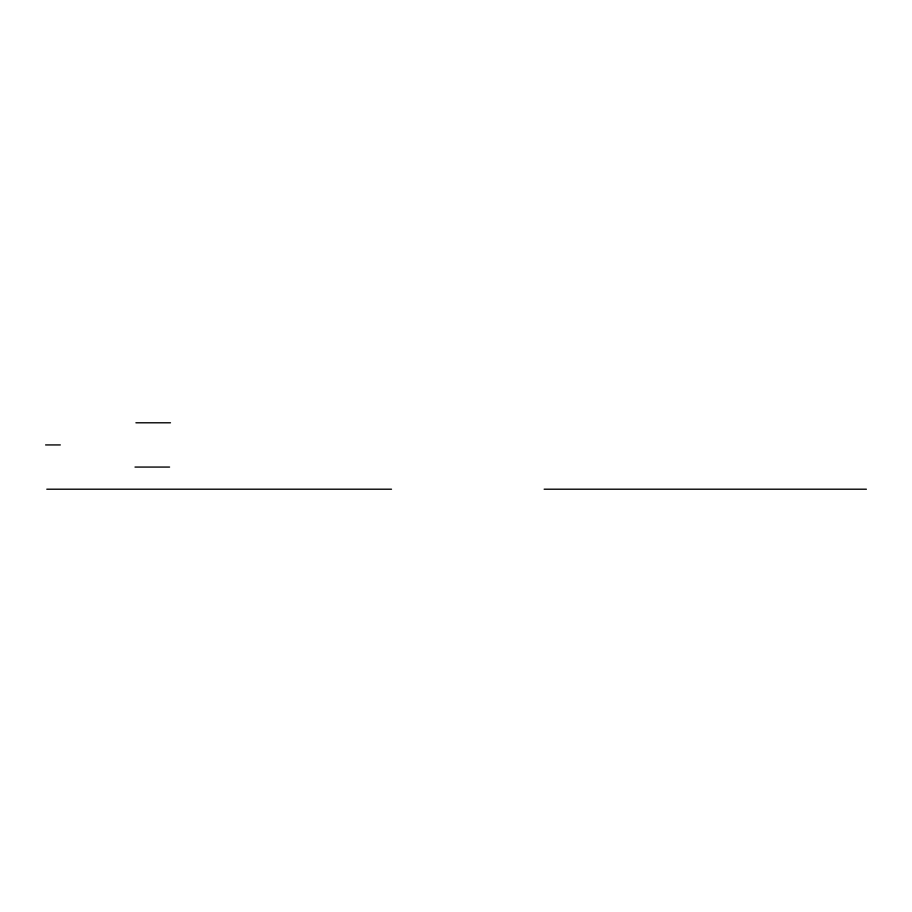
<?xml version="1.0" encoding="UTF-8"?>
<svg xmlns="http://www.w3.org/2000/svg" width="912" height="912" viewBox="0 0 912 912"><rect width="100%" height="100%" fill="white"/><g stroke="black" fill="none" stroke-linecap="round" stroke-linejoin="round"><path stroke-width="1.37" d="M135.911 422.792L170.487 422.792M45.6 444.931L60.317 444.931M134.999 467.069L169.586 467.069M46.797 489.208L391.522 489.208M544.145 489.208L866.4 489.208"/></g></svg>
